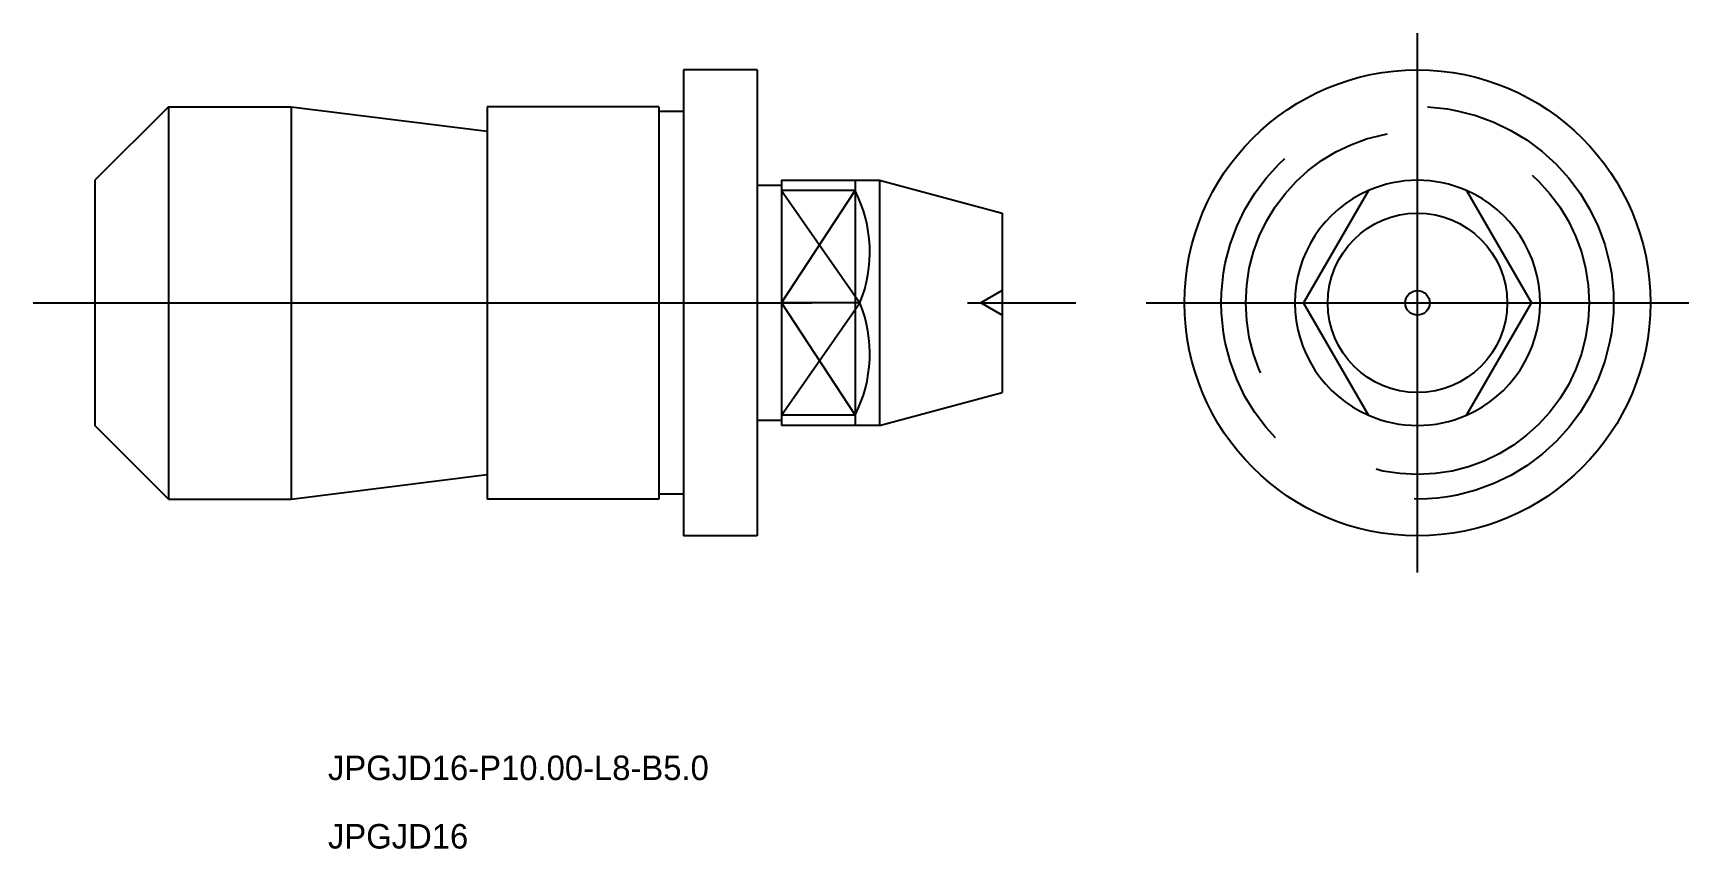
# Model space of a CAD drawing. Extents: x 553 to 620.5, y 576.8 to 610.1.
import ezdxf

# ---------------------------------------------------------------- set-up
doc = ezdxf.new("R2010")
doc.units = 0
for name, pattern in [('CENTER', [50.8, 31.75, -6.35, 6.35, -6.35]), ('DASHED', [19.05, 12.7, -6.35]), ('PHANTOM', [63.5, 31.75, -6.35, 6.35, -6.35, 6.35, -6.35])]:
    doc.linetypes.add(name, pattern=pattern)
doc.layers.get('0').update_dxf_attribs({"linetype": 'CONTINUOUS'})
doc.layers.add('CENTER', color=1, linetype='CENTER')

msp = doc.modelspace()

# ---------------------------------------------------------------- linework, layer by layer
at = {"color": 7, "linetype": 'CONTINUOUS'}
for p, q in [((579.545, 608.601), (579.545, 589.601)), ((582.545, 608.601), (579.545, 608.601)), ((582.545, 608.601), (582.545, 589.601)), ((558.545, 607.101), (555.545, 604.101)), ((558.545, 607.101), (563.545, 607.101)), ((558.545, 607.101), (558.545, 591.101)), ((563.545, 607.101), (563.545, 591.101)), ((563.545, 607.101), (571.545, 606.101)), ((571.545, 607.101), (571.545, 591.101)), ((578.545, 607.101), (571.545, 607.101)), ((578.545, 607.101), (578.545, 591.101)), ((579.545, 606.901), (578.545, 606.901)), ((555.545, 604.101), (555.545, 594.101)), ((582.545, 603.901), (583.545, 603.901)), ((583.545, 604.101), (587.545, 604.101)), ((583.545, 604.101), (583.545, 594.101)), ((586.545, 604.101), (586.545, 594.101)), ((587.545, 604.101), (587.545, 594.101)), ((587.545, 604.101), (592.545, 602.761)), ((586.545, 603.684), (583.545, 603.684)), ((607.481, 603.684), (604.835, 599.101)), ((611.481, 603.684), (614.127, 599.101)), ((592.545, 602.761), (592.545, 595.441)), ((586.745, 599.101), (583.545, 599.101)), ((607.481, 594.519), (604.835, 599.101)), ((611.481, 594.519), (614.127, 599.101)), ((587.545, 594.101), (592.545, 595.441)), ((583.545, 594.301), (582.545, 594.301)), ((586.545, 594.519), (583.545, 594.519)), ((558.545, 591.101), (555.545, 594.101)), ((587.545, 594.101), (583.545, 594.101)), ((563.545, 591.101), (571.545, 592.101)), ((558.545, 591.101), (563.545, 591.101)), ((578.545, 591.101), (571.545, 591.101)), ((579.545, 591.301), (578.545, 591.301)), ((582.545, 589.601), (579.545, 589.601))]:
    msp.add_line(p, q, dxfattribs=at)
at = {"color": 3, "linetype": 'CONTINUOUS'}
for p, q in [((583.545, 599.101), (586.545, 603.684)), ((583.545, 603.684), (586.745, 599.101)), ((583.545, 594.519), (586.745, 599.101)), ((583.545, 599.101), (586.545, 594.519))]:
    msp.add_line(p, q, dxfattribs=at)
at = {"color": 3, "linetype": 'DASHED'}
for p in [(592.545, 599.601), (592.545, 598.601)]:
    msp.add_line(p, (591.678, 599.101), dxfattribs=at)
at = {"color": 7, "linetype": 'CONTINUOUS'}
for radius in [9.5, 3.66, 0.5]:
    msp.add_circle((609.481, 599.101), radius, dxfattribs=at)
at = {"color": 3, "linetype": 'DASHED'}
for radius in [8, 7]:
    msp.add_circle((609.481, 599.101), radius, dxfattribs=at)
at = {"color": 7, "linetype": 'CONTINUOUS'}
for centre, radius, start, end in [((609.481, 599.101), 5, 66.42182, 113.57818), ((581.591, 601.172), 5.554, 338.10979, 26.88822), ((581.591, 597.03), 5.554, 333.11178, 21.89021), ((609.481, 599.101), 5, 246.42182, 293.57818)]:
    msp.add_arc(centre, radius, start, end, dxfattribs=at)
at = {"color": 3, "linetype": 'PHANTOM'}
for start, end in [(113.57818, 246.42182), (293.57818, 66.42182)]:
    msp.add_arc((609.481, 599.101), 5, start, end, dxfattribs=at)
at = {"layer": 'CENTER', "color": 1, "linetype": 'CENTER'}
for p, q in [((609.481, 588.101), (609.481, 610.101)), ((553.023, 599.101), (595.545, 599.101)), ((598.412, 599.101), (620.549, 599.101))]:
    msp.add_line(p, q, dxfattribs=at)

# ---------------------------------------------------------------- texts
at = {"color": 7, "linetype": 'CONTINUOUS'}
for s, p in [('JPGJD16-P10.00-L8-B5.0', (565.046, 579.641)), ('JPGJD16', (565.046, 576.849))]:
    msp.add_text(s, height=1, dxfattribs=at).set_placement(p)

doc.saveas('drawing.dxf')
